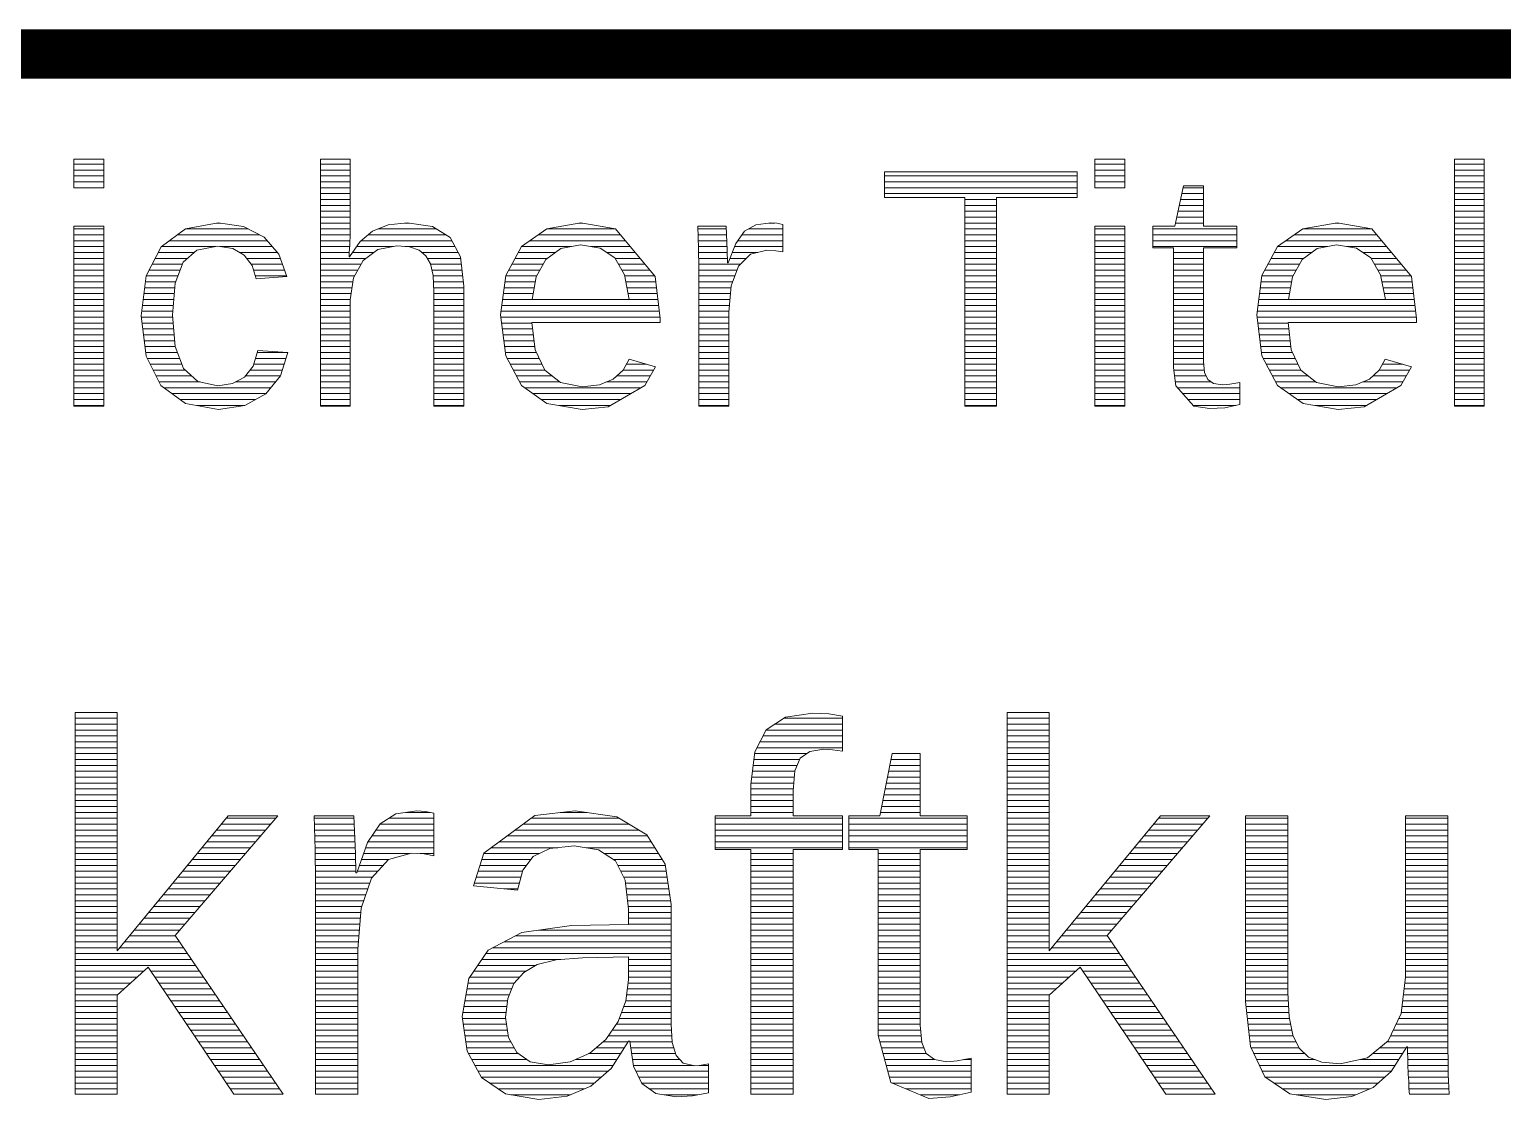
# Model space of a CAD drawing. Header units: millimetres. Extents: x 20 to 410, y 10 to 287.
# Drawn here: x 319.5 to 334.53, y 17.3 to 28.21 of the extents above; entities that cross this region are included whole.
import ezdxf

# ---------------------------------------------------------------- set-up
doc = ezdxf.new("R2010")
doc.units = ezdxf.units.MM
doc.layers.add('KANTEN', color=7, linetype='Continuous', lineweight=50)
doc.layers.add('TEXT', color=7, linetype='Continuous', lineweight=13)

msp = doc.modelspace()

# ---------------------------------------------------------------- linework, layer by layer
at = {"layer": 'KANTEN', "lineweight": 50, "const_width": 0.5}
msp.add_lwpolyline([(299, 27.96), (410, 27.96)], dxfattribs=at)
at = {"layer": 'TEXT', "lineweight": 13}
for p, q in [((319.953, 26.836), (320.258, 26.836)), ((319.953, 26.776), (320.258, 26.776)), ((322.469, 26.836), (322.774, 26.836)), ((322.469, 26.776), (322.774, 26.776)), ((330.372, 26.836), (330.678, 26.836)), ((330.372, 26.776), (330.678, 26.776)), ((334.041, 26.836), (334.346, 26.836)), ((334.041, 26.776), (334.346, 26.776)), ((319.953, 26.716), (320.258, 26.716)), ((319.953, 26.656), (320.258, 26.656)), ((322.469, 26.716), (322.774, 26.716)), ((322.469, 26.656), (322.774, 26.656)), ((328.226, 26.716), (330.19, 26.716)), ((328.226, 26.656), (330.19, 26.656)), ((330.372, 26.716), (330.678, 26.716)), ((330.372, 26.656), (330.678, 26.656)), ((334.041, 26.716), (334.346, 26.716)), ((334.041, 26.656), (334.346, 26.656)), ((319.953, 26.596), (320.258, 26.596)), ((322.469, 26.596), (322.774, 26.596)), ((322.469, 26.536), (322.774, 26.536)), ((322.469, 26.476), (322.774, 26.476)), ((328.226, 26.596), (330.19, 26.596)), ((328.226, 26.536), (330.19, 26.536)), ((329.046, 26.476), (329.369, 26.476)), ((330.372, 26.596), (330.678, 26.596)), ((331.247, 26.476), (331.481, 26.476)), ((331.26, 26.536), (331.481, 26.536)), ((331.274, 26.596), (331.481, 26.596)), ((334.041, 26.596), (334.346, 26.596)), ((334.041, 26.536), (334.346, 26.536)), ((334.041, 26.476), (334.346, 26.476)), ((322.469, 26.416), (322.774, 26.416)), ((322.469, 26.356), (322.774, 26.356)), ((329.046, 26.416), (329.369, 26.416)), ((329.046, 26.356), (329.369, 26.356)), ((331.221, 26.356), (331.481, 26.356)), ((331.234, 26.416), (331.481, 26.416)), ((334.041, 26.416), (334.346, 26.416)), ((334.041, 26.356), (334.346, 26.356)), ((319.953, 26.176), (320.258, 26.176)), ((321.088, 26.176), (321.735, 26.176)), ((321.411, 26.236), (321.446, 26.236)), ((322.469, 26.296), (322.774, 26.296)), ((322.469, 26.236), (322.774, 26.236)), ((322.469, 26.176), (322.773, 26.176)), ((323.055, 26.176), (323.653, 26.176)), ((323.326, 26.236), (323.372, 26.236)), ((324.775, 26.176), (325.483, 26.176)), ((325.111, 26.236), (325.144, 26.236)), ((326.322, 26.176), (326.61, 26.176)), ((326.839, 26.176), (327.189, 26.176)), ((327.045, 26.236), (327.106, 26.236)), ((329.046, 26.296), (329.369, 26.296)), ((329.046, 26.236), (329.369, 26.236)), ((329.046, 26.176), (329.369, 26.176)), ((330.372, 26.176), (330.678, 26.176)), ((330.964, 26.176), (331.82, 26.176)), ((331.195, 26.236), (331.481, 26.236)), ((331.208, 26.296), (331.481, 26.296)), ((332.492, 26.176), (333.2, 26.176)), ((332.828, 26.236), (332.861, 26.236)), ((334.041, 26.296), (334.346, 26.296)), ((334.041, 26.236), (334.346, 26.236)), ((334.041, 26.176), (334.346, 26.176)), ((319.953, 26.116), (320.258, 26.116)), ((319.953, 26.056), (320.258, 26.056)), ((320.926, 26.056), (321.926, 26.056)), ((321.007, 26.116), (321.849, 26.116)), ((322.469, 26.116), (322.772, 26.116)), ((322.469, 26.056), (322.77, 26.056)), ((322.885, 26.056), (323.811, 26.056)), ((322.956, 26.116), (323.751, 26.116)), ((324.604, 26.056), (325.582, 26.056)), ((324.689, 26.116), (325.532, 26.116)), ((326.324, 26.116), (326.612, 26.116)), ((326.326, 26.056), (326.615, 26.056)), ((326.728, 26.056), (327.189, 26.056)), ((326.771, 26.116), (327.189, 26.116)), ((329.046, 26.116), (329.369, 26.116)), ((329.046, 26.056), (329.369, 26.056)), ((330.372, 26.116), (330.678, 26.116)), ((330.372, 26.056), (330.678, 26.056)), ((330.964, 26.116), (331.82, 26.116)), ((330.964, 26.056), (331.82, 26.056)), ((332.321, 26.056), (333.299, 26.056)), ((332.406, 26.116), (333.249, 26.116)), ((334.041, 26.116), (334.346, 26.116)), ((334.041, 26.056), (334.346, 26.056)), ((319.953, 25.996), (320.258, 25.996)), ((319.953, 25.936), (320.258, 25.936)), ((319.953, 25.876), (320.258, 25.876)), ((320.782, 25.876), (321.111, 25.876)), ((320.813, 25.936), (321.181, 25.936)), ((320.844, 25.996), (321.399, 25.996)), ((321.443, 25.996), (321.978, 25.996)), ((321.646, 25.936), (322.03, 25.936)), ((321.717, 25.876), (322.06, 25.876)), ((322.469, 25.996), (322.767, 25.996)), ((322.469, 25.936), (322.764, 25.936)), ((322.469, 25.876), (322.934, 25.876)), ((322.797, 25.936), (323.015, 25.936)), ((322.839, 25.996), (323.213, 25.996)), ((323.329, 25.996), (323.843, 25.996)), ((323.503, 25.936), (323.875, 25.936)), ((323.559, 25.876), (323.901, 25.876)), ((324.455, 25.876), (324.786, 25.876)), ((324.487, 25.936), (324.869, 25.936)), ((324.519, 25.996), (325.031, 25.996)), ((325.227, 25.996), (325.632, 25.996)), ((325.39, 25.936), (325.682, 25.936)), ((325.476, 25.876), (325.732, 25.876)), ((326.328, 25.996), (326.617, 25.996)), ((326.329, 25.936), (326.619, 25.936)), ((326.33, 25.876), (326.621, 25.876)), ((326.647, 25.876), (326.817, 25.876)), ((326.671, 25.936), (326.932, 25.936)), ((326.695, 25.996), (327.189, 25.996)), ((329.046, 25.996), (329.369, 25.996)), ((329.046, 25.936), (329.369, 25.936)), ((329.046, 25.876), (329.369, 25.876)), ((330.372, 25.996), (330.678, 25.996)), ((330.372, 25.936), (330.678, 25.936)), ((330.372, 25.876), (330.678, 25.876)), ((330.964, 25.996), (331.82, 25.996)), ((331.176, 25.936), (331.481, 25.936)), ((331.176, 25.876), (331.481, 25.876)), ((332.172, 25.876), (332.503, 25.876)), ((332.204, 25.936), (332.586, 25.936)), ((332.236, 25.996), (332.748, 25.996)), ((332.944, 25.996), (333.349, 25.996)), ((333.107, 25.936), (333.399, 25.936)), ((333.193, 25.876), (333.449, 25.876)), ((334.041, 25.996), (334.346, 25.996)), ((334.041, 25.936), (334.346, 25.936)), ((334.041, 25.876), (334.346, 25.876)), ((319.953, 25.816), (320.258, 25.816)), ((319.953, 25.756), (320.258, 25.756)), ((320.721, 25.756), (321.036, 25.756)), ((320.752, 25.816), (321.058, 25.816)), ((321.762, 25.816), (322.082, 25.816)), ((321.786, 25.756), (322.103, 25.756)), ((322.469, 25.816), (322.883, 25.816)), ((322.469, 25.756), (322.85, 25.756)), ((323.592, 25.816), (323.908, 25.816)), ((323.606, 25.756), (323.915, 25.756)), ((324.39, 25.756), (324.709, 25.756)), ((324.422, 25.816), (324.743, 25.816)), ((325.51, 25.816), (325.781, 25.816)), ((325.544, 25.756), (325.831, 25.756)), ((326.331, 25.816), (326.757, 25.816)), ((326.331, 25.756), (326.721, 25.756)), ((329.046, 25.816), (329.369, 25.816)), ((329.046, 25.756), (329.369, 25.756)), ((330.372, 25.816), (330.678, 25.816)), ((330.372, 25.756), (330.678, 25.756)), ((331.176, 25.816), (331.481, 25.816)), ((331.176, 25.756), (331.481, 25.756)), ((332.107, 25.756), (332.426, 25.756)), ((332.139, 25.816), (332.46, 25.816)), ((333.227, 25.816), (333.498, 25.816)), ((333.261, 25.756), (333.548, 25.756)), ((334.041, 25.816), (334.346, 25.816)), ((334.041, 25.756), (334.346, 25.756)), ((319.953, 25.696), (320.258, 25.696)), ((319.953, 25.636), (320.258, 25.636)), ((319.953, 25.576), (320.258, 25.576)), ((320.676, 25.576), (320.982, 25.576)), ((320.683, 25.636), (320.991, 25.636)), ((320.691, 25.696), (321.013, 25.696)), ((321.804, 25.696), (322.125, 25.696)), ((322.469, 25.696), (322.816, 25.696)), ((322.469, 25.636), (322.8, 25.636)), ((322.469, 25.576), (322.792, 25.576)), ((323.618, 25.696), (323.922, 25.696)), ((323.622, 25.636), (323.929, 25.636)), ((323.625, 25.576), (323.934, 25.576)), ((324.343, 25.576), (324.651, 25.576)), ((324.351, 25.636), (324.662, 25.636)), ((324.359, 25.696), (324.675, 25.696)), ((325.574, 25.696), (325.881, 25.696)), ((325.585, 25.636), (325.892, 25.636)), ((325.597, 25.576), (325.899, 25.576)), ((326.331, 25.696), (326.698, 25.696)), ((326.331, 25.636), (326.676, 25.636)), ((326.331, 25.576), (326.659, 25.576)), ((329.046, 25.696), (329.369, 25.696)), ((329.046, 25.636), (329.369, 25.636)), ((329.046, 25.576), (329.369, 25.576)), ((330.372, 25.696), (330.678, 25.696)), ((330.372, 25.636), (330.678, 25.636)), ((330.372, 25.576), (330.678, 25.576)), ((331.176, 25.696), (331.481, 25.696)), ((331.176, 25.636), (331.481, 25.636)), ((331.176, 25.576), (331.481, 25.576)), ((332.06, 25.576), (332.368, 25.576)), ((332.068, 25.636), (332.379, 25.636)), ((332.076, 25.696), (332.392, 25.696)), ((333.291, 25.696), (333.598, 25.696)), ((333.302, 25.636), (333.609, 25.636)), ((333.314, 25.576), (333.616, 25.576)), ((334.041, 25.696), (334.346, 25.696)), ((334.041, 25.636), (334.346, 25.636)), ((334.041, 25.576), (334.346, 25.576)), ((319.953, 25.516), (320.258, 25.516)), ((319.953, 25.456), (320.258, 25.456)), ((320.661, 25.456), (320.972, 25.456)), ((320.668, 25.516), (320.977, 25.516)), ((322.469, 25.516), (322.783, 25.516)), ((322.469, 25.456), (322.775, 25.456)), ((323.627, 25.516), (323.934, 25.516)), ((323.627, 25.456), (323.934, 25.456)), ((324.328, 25.456), (325.913, 25.456)), ((324.335, 25.516), (324.641, 25.516)), ((325.609, 25.516), (325.906, 25.516)), ((326.331, 25.516), (326.653, 25.516)), ((326.331, 25.456), (326.648, 25.456)), ((329.046, 25.516), (329.369, 25.516)), ((329.046, 25.456), (329.369, 25.456)), ((330.372, 25.516), (330.678, 25.516)), ((330.372, 25.456), (330.678, 25.456)), ((331.176, 25.516), (331.481, 25.516)), ((331.176, 25.456), (331.481, 25.456)), ((332.045, 25.456), (333.63, 25.456)), ((332.053, 25.516), (332.358, 25.516)), ((333.326, 25.516), (333.623, 25.516)), ((334.041, 25.516), (334.346, 25.516)), ((334.041, 25.456), (334.346, 25.456)), ((319.953, 25.396), (320.258, 25.396)), ((319.953, 25.336), (320.258, 25.336)), ((319.953, 25.276), (320.258, 25.276)), ((320.641, 25.276), (320.96, 25.276)), ((320.646, 25.336), (320.962, 25.336)), ((320.653, 25.396), (320.967, 25.396)), ((322.469, 25.396), (322.774, 25.396)), ((322.469, 25.336), (322.774, 25.336)), ((322.469, 25.276), (322.774, 25.276)), ((323.627, 25.396), (323.934, 25.396)), ((323.627, 25.336), (323.934, 25.336)), ((323.627, 25.276), (323.934, 25.276)), ((324.31, 25.276), (325.935, 25.276)), ((324.312, 25.336), (325.928, 25.336)), ((324.32, 25.396), (325.92, 25.396)), ((326.331, 25.396), (326.642, 25.396)), ((326.331, 25.336), (326.637, 25.336)), ((326.331, 25.276), (326.636, 25.276)), ((329.046, 25.396), (329.369, 25.396)), ((329.046, 25.336), (329.369, 25.336)), ((329.046, 25.276), (329.369, 25.276)), ((330.372, 25.396), (330.678, 25.396)), ((330.372, 25.336), (330.678, 25.336)), ((330.372, 25.276), (330.678, 25.276)), ((331.176, 25.396), (331.481, 25.396)), ((331.176, 25.336), (331.481, 25.336)), ((331.176, 25.276), (331.481, 25.276)), ((332.027, 25.276), (333.652, 25.276)), ((332.029, 25.336), (333.645, 25.336)), ((332.037, 25.396), (333.637, 25.396)), ((334.041, 25.396), (334.346, 25.396)), ((334.041, 25.336), (334.346, 25.336)), ((334.041, 25.276), (334.346, 25.276)), ((319.953, 25.216), (320.258, 25.216)), ((319.953, 25.156), (320.258, 25.156)), ((320.649, 25.216), (320.966, 25.216)), ((320.656, 25.156), (320.971, 25.156)), ((322.469, 25.216), (322.774, 25.216)), ((322.469, 25.156), (322.774, 25.156)), ((323.627, 25.216), (323.934, 25.216)), ((323.627, 25.156), (323.934, 25.156)), ((324.317, 25.216), (324.628, 25.216)), ((324.325, 25.156), (324.635, 25.156)), ((326.331, 25.216), (326.636, 25.216)), ((326.331, 25.156), (326.636, 25.156)), ((329.046, 25.216), (329.369, 25.216)), ((329.046, 25.156), (329.369, 25.156)), ((330.372, 25.216), (330.678, 25.216)), ((330.372, 25.156), (330.678, 25.156)), ((331.176, 25.216), (331.481, 25.216)), ((331.176, 25.156), (331.481, 25.156)), ((332.034, 25.216), (332.345, 25.216)), ((332.042, 25.156), (332.352, 25.156)), ((334.041, 25.216), (334.346, 25.216)), ((334.041, 25.156), (334.346, 25.156)), ((319.953, 25.096), (320.258, 25.096)), ((319.953, 25.036), (320.258, 25.036)), ((319.953, 24.976), (320.258, 24.976)), ((320.664, 25.096), (320.976, 25.096)), ((320.671, 25.036), (320.982, 25.036)), ((320.678, 24.976), (320.988, 24.976)), ((322.469, 25.096), (322.774, 25.096)), ((322.469, 25.036), (322.774, 25.036)), ((322.469, 24.976), (322.774, 24.976)), ((323.627, 25.096), (323.934, 25.096)), ((323.627, 25.036), (323.934, 25.036)), ((323.627, 24.976), (323.934, 24.976)), ((324.333, 25.096), (324.642, 25.096)), ((324.34, 25.036), (324.649, 25.036)), ((324.348, 24.976), (324.656, 24.976)), ((326.331, 25.096), (326.636, 25.096)), ((326.331, 25.036), (326.636, 25.036)), ((326.331, 24.976), (326.636, 24.976)), ((329.046, 25.096), (329.369, 25.096)), ((329.046, 25.036), (329.369, 25.036)), ((329.046, 24.976), (329.369, 24.976)), ((330.372, 25.096), (330.678, 25.096)), ((330.372, 25.036), (330.678, 25.036)), ((330.372, 24.976), (330.678, 24.976)), ((331.176, 25.096), (331.481, 25.096)), ((331.176, 25.036), (331.481, 25.036)), ((331.176, 24.976), (331.481, 24.976)), ((332.05, 25.096), (332.359, 25.096)), ((332.057, 25.036), (332.366, 25.036)), ((332.065, 24.976), (332.373, 24.976)), ((334.041, 25.096), (334.346, 25.096)), ((334.041, 25.036), (334.346, 25.036)), ((334.041, 24.976), (334.346, 24.976)), ((319.953, 24.916), (320.258, 24.916)), ((319.953, 24.856), (320.258, 24.856)), ((320.686, 24.916), (321.011, 24.916)), ((320.702, 24.856), (321.034, 24.856)), ((321.805, 24.856), (322.118, 24.856)), ((321.822, 24.916), (322.137, 24.916)), ((322.469, 24.916), (322.774, 24.916)), ((322.469, 24.856), (322.774, 24.856)), ((323.627, 24.916), (323.934, 24.916)), ((323.627, 24.856), (323.934, 24.856)), ((324.355, 24.916), (324.673, 24.916)), ((324.373, 24.856), (324.701, 24.856)), ((326.331, 24.916), (326.636, 24.916)), ((326.331, 24.856), (326.636, 24.856)), ((329.046, 24.916), (329.369, 24.916)), ((329.046, 24.856), (329.369, 24.856)), ((330.372, 24.916), (330.678, 24.916)), ((330.372, 24.856), (330.678, 24.856)), ((331.176, 24.916), (331.481, 24.916)), ((331.176, 24.856), (331.481, 24.856)), ((332.072, 24.916), (332.39, 24.916)), ((332.09, 24.856), (332.418, 24.856)), ((334.041, 24.916), (334.346, 24.916)), ((334.041, 24.856), (334.346, 24.856)), ((319.953, 24.796), (320.258, 24.796)), ((319.953, 24.736), (320.258, 24.736)), ((319.953, 24.676), (320.258, 24.676)), ((320.732, 24.796), (321.057, 24.796)), ((320.763, 24.736), (321.092, 24.736)), ((320.793, 24.676), (321.158, 24.676)), ((321.702, 24.676), (322.061, 24.676)), ((321.75, 24.736), (322.081, 24.736)), ((321.788, 24.796), (322.099, 24.796)), ((322.469, 24.796), (322.774, 24.796)), ((322.469, 24.736), (322.774, 24.736)), ((322.469, 24.676), (322.774, 24.676)), ((323.627, 24.796), (323.934, 24.796)), ((323.627, 24.736), (323.934, 24.736)), ((323.627, 24.676), (323.934, 24.676)), ((324.405, 24.796), (324.73, 24.796)), ((324.436, 24.736), (324.758, 24.736)), ((324.468, 24.676), (324.833, 24.676)), ((325.492, 24.676), (325.833, 24.676)), ((325.558, 24.736), (325.867, 24.736)), ((325.591, 24.796), (325.798, 24.796)), ((326.331, 24.796), (326.636, 24.796)), ((326.331, 24.736), (326.636, 24.736)), ((326.331, 24.676), (326.636, 24.676)), ((329.046, 24.796), (329.369, 24.796)), ((329.046, 24.736), (329.369, 24.736)), ((329.046, 24.676), (329.369, 24.676)), ((330.372, 24.796), (330.678, 24.796)), ((330.372, 24.736), (330.678, 24.736)), ((330.372, 24.676), (330.678, 24.676)), ((331.176, 24.796), (331.484, 24.796)), ((331.179, 24.736), (331.49, 24.736)), ((331.187, 24.676), (331.508, 24.676)), ((332.122, 24.796), (332.447, 24.796)), ((332.153, 24.736), (332.475, 24.736)), ((332.185, 24.676), (332.55, 24.676)), ((333.209, 24.676), (333.55, 24.676)), ((333.275, 24.736), (333.584, 24.736)), ((333.308, 24.796), (333.515, 24.796)), ((334.041, 24.796), (334.346, 24.796)), ((334.041, 24.736), (334.346, 24.736)), ((334.041, 24.676), (334.346, 24.676)), ((319.953, 24.616), (320.258, 24.616)), ((319.953, 24.556), (320.258, 24.556)), ((320.824, 24.616), (321.242, 24.616)), ((320.874, 24.556), (321.962, 24.556)), ((321.603, 24.616), (322.012, 24.616)), ((322.469, 24.616), (322.774, 24.616)), ((322.469, 24.556), (322.774, 24.556)), ((323.627, 24.616), (323.934, 24.616)), ((323.627, 24.556), (323.934, 24.556)), ((324.5, 24.616), (324.908, 24.616)), ((324.552, 24.556), (325.736, 24.556)), ((325.39, 24.616), (325.798, 24.616)), ((326.331, 24.616), (326.636, 24.616)), ((326.331, 24.556), (326.636, 24.556)), ((329.046, 24.616), (329.369, 24.616)), ((329.046, 24.556), (329.369, 24.556)), ((330.372, 24.616), (330.678, 24.616)), ((330.372, 24.556), (330.678, 24.556)), ((331.194, 24.616), (331.558, 24.616)), ((331.218, 24.556), (331.851, 24.556)), ((332.217, 24.616), (332.625, 24.616)), ((332.269, 24.556), (333.453, 24.556)), ((333.107, 24.616), (333.516, 24.616)), ((334.041, 24.616), (334.346, 24.616)), ((334.041, 24.556), (334.346, 24.556)), ((319.953, 24.496), (320.258, 24.496)), ((319.953, 24.436), (320.258, 24.436)), ((319.953, 24.376), (320.258, 24.376)), ((320.956, 24.496), (321.913, 24.496)), ((321.037, 24.436), (321.806, 24.436)), ((321.207, 24.376), (321.697, 24.376)), ((322.469, 24.496), (322.774, 24.496)), ((322.469, 24.436), (322.774, 24.436)), ((322.469, 24.376), (322.774, 24.376)), ((323.627, 24.496), (323.934, 24.496)), ((323.627, 24.436), (323.934, 24.436)), ((323.627, 24.376), (323.934, 24.376)), ((324.638, 24.496), (325.633, 24.496)), ((324.724, 24.436), (325.53, 24.436)), ((324.904, 24.376), (325.426, 24.376)), ((326.331, 24.496), (326.636, 24.496)), ((326.331, 24.436), (326.636, 24.436)), ((326.331, 24.376), (326.636, 24.376)), ((329.046, 24.496), (329.369, 24.496)), ((329.046, 24.436), (329.369, 24.436)), ((329.046, 24.376), (329.369, 24.376)), ((330.372, 24.496), (330.678, 24.496)), ((330.372, 24.436), (330.678, 24.436)), ((330.372, 24.376), (330.678, 24.376)), ((331.271, 24.496), (331.851, 24.496)), ((331.324, 24.436), (331.851, 24.436)), ((331.376, 24.376), (331.811, 24.376)), ((332.355, 24.496), (333.35, 24.496)), ((332.441, 24.436), (333.247, 24.436)), ((332.621, 24.376), (333.143, 24.376)), ((334.041, 24.496), (334.346, 24.496)), ((334.041, 24.436), (334.346, 24.436)), ((334.041, 24.376), (334.346, 24.376)), ((319.965, 21.245), (320.395, 21.245)), ((329.477, 21.245), (329.907, 21.245)), ((319.965, 21.185), (320.395, 21.185)), ((319.965, 21.125), (320.395, 21.125)), ((319.965, 21.065), (320.395, 21.065)), ((327.015, 21.065), (327.796, 21.065)), ((327.103, 21.125), (327.796, 21.125)), ((327.195, 21.185), (327.796, 21.185)), ((329.477, 21.185), (329.907, 21.185)), ((329.477, 21.125), (329.907, 21.125)), ((329.477, 21.065), (329.907, 21.065)), ((319.965, 21.005), (320.395, 21.005)), ((319.965, 20.945), (320.395, 20.945)), ((326.953, 20.945), (327.796, 20.945)), ((326.984, 21.005), (327.796, 21.005)), ((329.477, 21.005), (329.907, 21.005)), ((329.477, 20.945), (329.907, 20.945)), ((319.965, 20.885), (320.395, 20.885)), ((319.965, 20.825), (320.395, 20.825)), ((319.965, 20.765), (320.395, 20.765)), ((326.892, 20.765), (327.36, 20.765)), ((326.899, 20.825), (327.432, 20.825)), ((326.922, 20.885), (327.796, 20.885)), ((328.292, 20.765), (328.591, 20.765)), ((328.304, 20.825), (328.591, 20.825)), ((329.477, 20.885), (329.907, 20.885)), ((329.477, 20.825), (329.907, 20.825)), ((329.477, 20.765), (329.907, 20.765)), ((319.965, 20.705), (320.395, 20.705)), ((319.965, 20.645), (320.395, 20.645)), ((326.878, 20.645), (327.31, 20.645)), ((326.885, 20.705), (327.334, 20.705)), ((328.268, 20.645), (328.591, 20.645)), ((328.28, 20.705), (328.591, 20.705)), ((329.477, 20.705), (329.907, 20.705)), ((329.477, 20.645), (329.907, 20.645)), ((319.965, 20.585), (320.395, 20.585)), ((319.965, 20.525), (320.395, 20.525)), ((319.965, 20.465), (320.395, 20.465)), ((326.862, 20.465), (327.293, 20.465)), ((326.864, 20.525), (327.299, 20.525)), ((326.871, 20.585), (327.304, 20.585)), ((328.232, 20.465), (328.591, 20.465)), ((328.244, 20.525), (328.591, 20.525)), ((328.256, 20.585), (328.591, 20.585)), ((329.477, 20.585), (329.907, 20.585)), ((329.477, 20.525), (329.907, 20.525)), ((329.477, 20.465), (329.907, 20.465)), ((319.965, 20.405), (320.395, 20.405)), ((319.965, 20.345), (320.395, 20.345)), ((326.862, 20.405), (327.292, 20.405)), ((326.862, 20.345), (327.292, 20.345)), ((328.208, 20.345), (328.591, 20.345)), ((328.22, 20.405), (328.591, 20.405)), ((329.477, 20.405), (329.907, 20.405)), ((329.477, 20.345), (329.907, 20.345)), ((319.965, 20.285), (320.395, 20.285)), ((319.965, 20.225), (320.395, 20.225)), ((319.965, 20.165), (320.395, 20.165)), ((321.509, 20.165), (322.012, 20.165)), ((322.406, 20.165), (322.812, 20.165)), ((323.167, 20.165), (323.628, 20.165)), ((323.34, 20.225), (323.591, 20.225)), ((324.616, 20.165), (325.522, 20.165)), ((324.916, 20.225), (325.191, 20.225)), ((326.499, 20.165), (327.796, 20.165)), ((326.862, 20.285), (327.292, 20.285)), ((326.862, 20.225), (327.292, 20.225)), ((327.862, 20.165), (329.068, 20.165)), ((328.184, 20.225), (328.591, 20.225)), ((328.196, 20.285), (328.591, 20.285)), ((329.477, 20.285), (329.907, 20.285)), ((329.477, 20.225), (329.907, 20.225)), ((329.477, 20.165), (329.907, 20.165)), ((331.021, 20.165), (331.524, 20.165)), ((331.911, 20.165), (332.342, 20.165)), ((333.544, 20.165), (333.974, 20.165)), ((319.965, 20.105), (320.395, 20.105)), ((319.965, 20.045), (320.395, 20.045)), ((321.41, 20.045), (321.909, 20.045)), ((321.459, 20.105), (321.961, 20.105)), ((322.408, 20.105), (322.815, 20.105)), ((322.41, 20.045), (322.817, 20.045)), ((323.035, 20.045), (323.628, 20.045)), ((323.074, 20.105), (323.628, 20.105)), ((324.454, 20.045), (325.721, 20.045)), ((324.535, 20.105), (325.622, 20.105)), ((326.499, 20.105), (327.796, 20.105)), ((326.499, 20.045), (327.796, 20.045)), ((327.862, 20.105), (329.068, 20.105)), ((327.862, 20.045), (329.068, 20.045)), ((329.477, 20.105), (329.907, 20.105)), ((329.477, 20.045), (329.907, 20.045)), ((330.922, 20.045), (331.421, 20.045)), ((330.971, 20.105), (331.472, 20.105)), ((331.911, 20.105), (332.342, 20.105)), ((331.911, 20.045), (332.342, 20.045)), ((333.544, 20.105), (333.974, 20.105)), ((333.544, 20.045), (333.974, 20.045)), ((319.965, 19.985), (320.395, 19.985)), ((319.965, 19.925), (320.395, 19.925)), ((319.965, 19.865), (320.395, 19.865)), ((321.262, 19.865), (321.754, 19.865)), ((321.311, 19.925), (321.806, 19.925)), ((321.36, 19.985), (321.857, 19.985)), ((322.412, 19.985), (322.819, 19.985)), ((322.414, 19.925), (322.821, 19.925)), ((322.416, 19.865), (322.823, 19.865)), ((322.932, 19.865), (323.628, 19.865)), ((322.956, 19.925), (323.628, 19.925)), ((322.995, 19.985), (323.628, 19.985)), ((324.21, 19.865), (324.891, 19.865)), ((324.291, 19.925), (325.845, 19.925)), ((324.373, 19.985), (325.808, 19.985)), ((325.18, 19.865), (325.882, 19.865)), ((326.499, 19.985), (327.796, 19.985)), ((326.499, 19.925), (327.796, 19.925)), ((326.499, 19.865), (327.796, 19.865)), ((327.862, 19.985), (329.068, 19.985)), ((327.862, 19.925), (329.068, 19.925)), ((327.862, 19.865), (329.068, 19.865)), ((329.477, 19.985), (329.907, 19.985)), ((329.477, 19.925), (329.907, 19.925)), ((329.477, 19.865), (329.907, 19.865)), ((330.773, 19.865), (331.266, 19.865)), ((330.823, 19.925), (331.318, 19.925)), ((330.872, 19.985), (331.369, 19.985)), ((331.911, 19.985), (332.342, 19.985)), ((331.911, 19.925), (332.342, 19.925)), ((331.911, 19.865), (332.342, 19.865)), ((333.544, 19.985), (333.974, 19.985)), ((333.544, 19.925), (333.974, 19.925)), ((333.544, 19.865), (333.974, 19.865)), ((319.965, 19.805), (320.395, 19.805)), ((319.965, 19.745), (320.395, 19.745)), ((321.163, 19.745), (321.651, 19.745)), ((321.212, 19.805), (321.703, 19.805)), ((322.417, 19.805), (322.826, 19.805)), ((322.418, 19.745), (322.827, 19.745)), ((322.889, 19.745), (323.162, 19.745)), ((322.91, 19.805), (323.383, 19.805)), ((323.486, 19.805), (323.628, 19.805)), ((324.117, 19.745), (324.616, 19.745)), ((324.136, 19.805), (324.702, 19.805)), ((325.37, 19.805), (325.919, 19.805)), ((325.461, 19.745), (325.956, 19.745)), ((326.862, 19.805), (327.292, 19.805)), ((326.862, 19.745), (327.292, 19.745)), ((328.161, 19.805), (328.591, 19.805)), ((328.161, 19.745), (328.591, 19.745)), ((329.477, 19.805), (329.907, 19.805)), ((329.477, 19.745), (329.907, 19.745)), ((330.675, 19.745), (331.163, 19.745)), ((330.724, 19.805), (331.215, 19.805)), ((331.911, 19.805), (332.342, 19.805)), ((331.911, 19.745), (332.342, 19.745)), ((333.544, 19.805), (333.974, 19.805)), ((333.544, 19.745), (333.974, 19.745)), ((319.965, 19.685), (320.395, 19.685)), ((319.965, 19.625), (320.395, 19.625)), ((319.965, 19.565), (320.395, 19.565)), ((321.014, 19.565), (321.497, 19.565)), ((321.064, 19.625), (321.548, 19.625)), ((321.113, 19.685), (321.6, 19.685)), ((322.418, 19.685), (322.829, 19.685)), ((322.419, 19.625), (322.83, 19.625)), ((322.42, 19.565), (322.999, 19.565)), ((322.846, 19.625), (323.053, 19.625)), ((322.867, 19.685), (323.108, 19.685)), ((324.06, 19.565), (324.515, 19.565)), ((324.079, 19.625), (324.531, 19.625)), ((324.098, 19.685), (324.571, 19.685)), ((325.504, 19.685), (325.988, 19.685)), ((325.534, 19.625), (325.997, 19.625)), ((325.564, 19.565), (326.006, 19.565)), ((326.862, 19.685), (327.292, 19.685)), ((326.862, 19.625), (327.292, 19.625)), ((326.862, 19.565), (327.292, 19.565)), ((328.161, 19.685), (328.591, 19.685)), ((328.161, 19.625), (328.591, 19.625)), ((328.161, 19.565), (328.591, 19.565)), ((329.477, 19.685), (329.907, 19.685)), ((329.477, 19.625), (329.907, 19.625)), ((329.477, 19.565), (329.907, 19.565)), ((330.526, 19.565), (331.008, 19.565)), ((330.576, 19.625), (331.06, 19.625)), ((330.625, 19.685), (331.112, 19.685)), ((331.911, 19.685), (332.342, 19.685)), ((331.911, 19.625), (332.342, 19.625)), ((331.911, 19.565), (332.342, 19.565)), ((333.544, 19.685), (333.974, 19.685)), ((333.544, 19.625), (333.974, 19.625)), ((333.544, 19.565), (333.974, 19.565)), ((319.965, 19.505), (320.395, 19.505)), ((319.965, 19.445), (320.395, 19.445)), ((320.916, 19.445), (321.393, 19.445)), ((320.965, 19.505), (321.445, 19.505)), ((322.42, 19.505), (322.973, 19.505)), ((322.42, 19.445), (322.952, 19.445)), ((324.041, 19.505), (324.5, 19.505)), ((324.344, 19.445), (324.484, 19.445)), ((325.583, 19.505), (326.015, 19.505)), ((325.59, 19.445), (326.024, 19.445)), ((326.862, 19.505), (327.292, 19.505)), ((326.862, 19.445), (327.292, 19.445)), ((328.161, 19.505), (328.591, 19.505)), ((328.161, 19.445), (328.591, 19.445)), ((329.477, 19.505), (329.907, 19.505)), ((329.477, 19.445), (329.907, 19.445)), ((330.428, 19.445), (330.905, 19.445)), ((330.477, 19.505), (330.957, 19.505)), ((331.911, 19.505), (332.342, 19.505)), ((331.911, 19.445), (332.342, 19.445)), ((333.544, 19.505), (333.974, 19.505)), ((333.544, 19.445), (333.974, 19.445)), ((319.965, 19.385), (320.395, 19.385)), ((319.965, 19.325), (320.395, 19.325)), ((319.965, 19.265), (320.395, 19.265)), ((320.767, 19.265), (321.239, 19.265)), ((320.817, 19.325), (321.29, 19.325)), ((320.866, 19.385), (321.342, 19.385)), ((322.42, 19.385), (322.932, 19.385)), ((322.42, 19.325), (322.911, 19.325)), ((322.42, 19.265), (322.891, 19.265)), ((325.597, 19.385), (326.033, 19.385)), ((325.603, 19.325), (326.042, 19.325)), ((325.61, 19.265), (326.047, 19.265)), ((326.862, 19.385), (327.292, 19.385)), ((326.862, 19.325), (327.292, 19.325)), ((326.862, 19.265), (327.292, 19.265)), ((328.161, 19.385), (328.591, 19.385)), ((328.161, 19.325), (328.591, 19.325)), ((328.161, 19.265), (328.591, 19.265)), ((329.477, 19.385), (329.907, 19.385)), ((329.477, 19.325), (329.907, 19.325)), ((329.477, 19.265), (329.907, 19.265)), ((330.279, 19.265), (330.751, 19.265)), ((330.329, 19.325), (330.802, 19.325)), ((330.378, 19.385), (330.854, 19.385)), ((331.911, 19.385), (332.342, 19.385)), ((331.911, 19.325), (332.342, 19.325)), ((331.911, 19.265), (332.342, 19.265)), ((333.544, 19.385), (333.974, 19.385)), ((333.544, 19.325), (333.974, 19.325)), ((333.544, 19.265), (333.974, 19.265)), ((319.965, 19.205), (320.395, 19.205)), ((319.965, 19.145), (320.395, 19.145)), ((320.669, 19.145), (321.136, 19.145)), ((320.718, 19.205), (321.187, 19.205)), ((322.42, 19.205), (322.881, 19.205)), ((322.42, 19.145), (322.876, 19.145)), ((325.613, 19.205), (326.047, 19.205)), ((325.613, 19.145), (326.047, 19.145)), ((326.862, 19.205), (327.292, 19.205)), ((326.862, 19.145), (327.292, 19.145)), ((328.161, 19.205), (328.591, 19.205)), ((328.161, 19.145), (328.591, 19.145)), ((329.477, 19.205), (329.907, 19.205)), ((329.477, 19.145), (329.907, 19.145)), ((330.181, 19.145), (330.648, 19.145)), ((330.23, 19.205), (330.699, 19.205)), ((331.911, 19.205), (332.342, 19.205)), ((331.911, 19.145), (332.342, 19.145)), ((333.544, 19.205), (333.974, 19.205)), ((333.544, 19.145), (333.974, 19.145)), ((319.965, 19.085), (320.395, 19.085)), ((319.965, 19.025), (320.395, 19.025)), ((319.965, 18.965), (320.395, 18.965)), ((320.52, 18.965), (320.988, 18.965)), ((320.57, 19.025), (321.033, 19.025)), ((320.619, 19.085), (321.084, 19.085)), ((322.42, 19.085), (322.871, 19.085)), ((322.42, 19.025), (322.866, 19.025)), ((322.42, 18.965), (322.861, 18.965)), ((324.457, 18.965), (326.047, 18.965)), ((324.697, 19.025), (326.047, 19.025)), ((325.613, 19.085), (326.047, 19.085)), ((326.862, 19.085), (327.292, 19.085)), ((326.862, 19.025), (327.292, 19.025)), ((326.862, 18.965), (327.292, 18.965)), ((328.161, 19.085), (328.591, 19.085)), ((328.161, 19.025), (328.591, 19.025)), ((328.161, 18.965), (328.591, 18.965)), ((329.477, 19.085), (329.907, 19.085)), ((329.477, 19.025), (329.907, 19.025)), ((329.477, 18.965), (329.907, 18.965)), ((330.032, 18.965), (330.5, 18.965)), ((330.082, 19.025), (330.544, 19.025)), ((330.131, 19.085), (330.596, 19.085)), ((331.911, 19.085), (332.342, 19.085)), ((331.911, 19.025), (332.342, 19.025)), ((331.911, 18.965), (332.342, 18.965)), ((333.544, 19.085), (333.974, 19.085)), ((333.544, 19.025), (333.974, 19.025)), ((333.544, 18.965), (333.974, 18.965)), ((319.965, 18.905), (320.395, 18.905)), ((319.965, 18.845), (320.395, 18.845)), ((320.422, 18.845), (321.07, 18.845)), ((320.471, 18.905), (321.029, 18.905)), ((322.42, 18.905), (322.856, 18.905)), ((322.42, 18.845), (322.851, 18.845)), ((324.229, 18.845), (326.047, 18.845)), ((324.343, 18.905), (326.047, 18.905)), ((326.862, 18.905), (327.292, 18.905)), ((326.862, 18.845), (327.292, 18.845)), ((328.161, 18.905), (328.591, 18.905)), ((328.161, 18.845), (328.591, 18.845)), ((329.477, 18.905), (329.907, 18.905)), ((329.477, 18.845), (329.907, 18.845)), ((329.934, 18.845), (330.582, 18.845)), ((329.983, 18.905), (330.541, 18.905)), ((331.911, 18.905), (332.342, 18.905)), ((331.911, 18.845), (332.342, 18.845)), ((333.544, 18.905), (333.974, 18.905)), ((333.544, 18.845), (333.974, 18.845)), ((319.965, 18.785), (321.111, 18.785)), ((319.965, 18.725), (321.151, 18.725)), ((319.965, 18.665), (321.192, 18.665)), ((322.42, 18.785), (322.85, 18.785)), ((322.42, 18.725), (322.85, 18.725)), ((322.42, 18.665), (322.85, 18.665)), ((324.074, 18.665), (324.668, 18.665)), ((324.116, 18.725), (324.923, 18.725)), ((324.157, 18.785), (326.047, 18.785)), ((325.613, 18.725), (326.047, 18.725)), ((325.613, 18.665), (326.047, 18.665)), ((326.862, 18.785), (327.292, 18.785)), ((326.862, 18.725), (327.292, 18.725)), ((326.862, 18.665), (327.292, 18.665)), ((328.161, 18.785), (328.591, 18.785)), ((328.161, 18.725), (328.591, 18.725)), ((328.161, 18.665), (328.591, 18.665)), ((329.477, 18.785), (330.622, 18.785)), ((329.477, 18.725), (330.663, 18.725)), ((329.477, 18.665), (330.704, 18.665)), ((331.911, 18.785), (332.342, 18.785)), ((331.911, 18.725), (332.342, 18.725)), ((331.911, 18.665), (332.342, 18.665)), ((333.544, 18.785), (333.974, 18.785)), ((333.544, 18.725), (333.974, 18.725)), ((333.544, 18.665), (333.974, 18.665)), ((319.965, 18.605), (320.664, 18.605)), ((319.965, 18.545), (320.598, 18.545)), ((320.738, 18.605), (321.233, 18.605)), ((320.779, 18.545), (321.274, 18.545)), ((322.42, 18.605), (322.85, 18.605)), ((322.42, 18.545), (322.85, 18.545)), ((323.992, 18.545), (324.501, 18.545)), ((324.033, 18.605), (324.565, 18.605)), ((325.613, 18.605), (326.047, 18.605)), ((325.613, 18.545), (326.047, 18.545)), ((326.862, 18.605), (327.292, 18.605)), ((326.862, 18.545), (327.292, 18.545)), ((328.161, 18.605), (328.591, 18.605)), ((328.161, 18.545), (328.591, 18.545)), ((329.477, 18.605), (330.175, 18.605)), ((329.477, 18.545), (330.109, 18.545)), ((330.25, 18.605), (330.745, 18.605)), ((330.29, 18.545), (330.786, 18.545)), ((331.911, 18.605), (332.342, 18.605)), ((331.911, 18.545), (332.342, 18.545)), ((333.544, 18.605), (333.974, 18.605)), ((333.544, 18.545), (333.974, 18.545)), ((319.965, 18.485), (320.532, 18.485)), ((319.965, 18.425), (320.466, 18.425)), ((319.965, 18.365), (320.4, 18.365)), ((320.819, 18.485), (321.315, 18.485)), ((320.859, 18.425), (321.356, 18.425)), ((320.9, 18.365), (321.397, 18.365)), ((322.42, 18.485), (322.85, 18.485)), ((322.42, 18.425), (322.85, 18.425)), ((322.42, 18.365), (322.85, 18.365)), ((323.955, 18.365), (324.395, 18.365)), ((323.965, 18.425), (324.42, 18.425)), ((323.975, 18.485), (324.448, 18.485)), ((325.594, 18.365), (326.047, 18.365)), ((325.602, 18.425), (326.047, 18.425)), ((325.609, 18.485), (326.047, 18.485)), ((326.862, 18.485), (327.292, 18.485)), ((326.862, 18.425), (327.292, 18.425)), ((326.862, 18.365), (327.292, 18.365)), ((328.161, 18.485), (328.591, 18.485)), ((328.161, 18.425), (328.591, 18.425)), ((328.161, 18.365), (328.591, 18.365)), ((329.477, 18.485), (330.044, 18.485)), ((329.477, 18.425), (329.978, 18.425)), ((329.477, 18.365), (329.912, 18.365)), ((330.331, 18.485), (330.827, 18.485)), ((330.371, 18.425), (330.868, 18.425)), ((330.412, 18.365), (330.909, 18.365)), ((331.911, 18.485), (332.342, 18.485)), ((331.911, 18.425), (332.342, 18.425)), ((331.911, 18.365), (332.344, 18.365)), ((333.522, 18.365), (333.974, 18.365)), ((333.529, 18.425), (333.974, 18.425)), ((333.537, 18.485), (333.974, 18.485)), ((319.965, 18.305), (320.395, 18.305)), ((319.965, 18.245), (320.395, 18.245)), ((320.94, 18.305), (321.437, 18.305)), ((320.981, 18.245), (321.478, 18.245)), ((322.42, 18.305), (322.85, 18.305)), ((322.42, 18.245), (322.85, 18.245)), ((323.935, 18.245), (324.371, 18.245)), ((323.945, 18.305), (324.377, 18.305)), ((325.564, 18.245), (326.047, 18.245)), ((325.587, 18.305), (326.047, 18.305)), ((326.862, 18.305), (327.292, 18.305)), ((326.862, 18.245), (327.292, 18.245)), ((328.161, 18.305), (328.591, 18.305)), ((328.161, 18.245), (328.591, 18.245)), ((329.477, 18.305), (329.907, 18.305)), ((329.477, 18.245), (329.907, 18.245)), ((330.452, 18.305), (330.949, 18.305)), ((330.493, 18.245), (330.99, 18.245)), ((331.911, 18.305), (332.347, 18.305)), ((331.916, 18.245), (332.35, 18.245)), ((333.508, 18.245), (333.974, 18.245)), ((333.515, 18.305), (333.974, 18.305)), ((319.965, 18.185), (320.395, 18.185)), ((319.965, 18.125), (320.395, 18.125)), ((319.965, 18.065), (320.395, 18.065)), ((321.021, 18.185), (321.519, 18.185)), ((321.062, 18.125), (321.56, 18.125)), ((321.102, 18.065), (321.601, 18.065)), ((322.42, 18.185), (322.85, 18.185)), ((322.42, 18.125), (322.85, 18.125)), ((322.42, 18.065), (322.85, 18.065)), ((323.92, 18.125), (324.36, 18.125)), ((323.924, 18.185), (324.364, 18.185)), ((323.928, 18.065), (324.369, 18.065)), ((325.487, 18.065), (326.047, 18.065)), ((325.519, 18.125), (326.047, 18.125)), ((325.542, 18.185), (326.047, 18.185)), ((326.862, 18.185), (327.292, 18.185)), ((326.862, 18.125), (327.292, 18.125)), ((326.862, 18.065), (327.292, 18.065)), ((328.161, 18.185), (328.591, 18.185)), ((328.161, 18.125), (328.591, 18.125)), ((328.161, 18.065), (328.591, 18.065)), ((329.477, 18.185), (329.907, 18.185)), ((329.477, 18.125), (329.907, 18.125)), ((329.477, 18.065), (329.907, 18.065)), ((330.533, 18.185), (331.031, 18.185)), ((330.574, 18.125), (331.072, 18.125)), ((330.614, 18.065), (331.113, 18.065)), ((331.923, 18.185), (332.353, 18.185)), ((331.929, 18.125), (332.358, 18.125)), ((331.936, 18.065), (332.37, 18.065)), ((333.446, 18.065), (333.974, 18.065)), ((333.475, 18.125), (333.974, 18.125)), ((333.5, 18.185), (333.974, 18.185)), ((319.965, 18.005), (320.395, 18.005)), ((319.965, 17.945), (320.395, 17.945)), ((321.143, 18.005), (321.642, 18.005)), ((321.183, 17.945), (321.683, 17.945)), ((322.42, 18.005), (322.85, 18.005)), ((322.42, 17.945), (322.85, 17.945)), ((323.937, 18.005), (324.377, 18.005)), ((323.945, 17.945), (324.385, 17.945)), ((325.405, 17.945), (326.055, 17.945)), ((325.446, 18.005), (326.051, 18.005)), ((326.862, 18.005), (327.292, 18.005)), ((326.862, 17.945), (327.292, 17.945)), ((328.161, 18.005), (328.595, 18.005)), ((328.163, 17.945), (328.6, 17.945)), ((329.477, 18.005), (329.907, 18.005)), ((329.477, 17.945), (329.907, 17.945)), ((330.655, 18.005), (331.154, 18.005)), ((330.695, 17.945), (331.195, 17.945)), ((331.942, 18.005), (332.382, 18.005)), ((331.948, 17.945), (332.397, 17.945)), ((333.388, 17.945), (333.974, 17.945)), ((333.417, 18.005), (333.974, 18.005)), ((319.965, 17.885), (320.395, 17.885)), ((319.965, 17.825), (320.395, 17.825)), ((319.965, 17.765), (320.395, 17.765)), ((321.224, 17.885), (321.724, 17.885)), ((321.264, 17.825), (321.764, 17.825)), ((321.304, 17.765), (321.805, 17.765)), ((322.42, 17.885), (322.85, 17.885)), ((322.42, 17.825), (322.85, 17.825)), ((322.42, 17.765), (322.85, 17.765)), ((323.953, 17.885), (324.412, 17.885)), ((323.962, 17.825), (324.446, 17.825)), ((323.981, 17.765), (324.491, 17.765)), ((325.205, 17.765), (325.531, 17.765)), ((325.281, 17.825), (325.569, 17.825)), ((325.351, 17.885), (325.608, 17.885)), ((325.628, 17.885), (326.06, 17.885)), ((325.637, 17.825), (326.076, 17.825)), ((325.646, 17.765), (326.093, 17.765)), ((326.862, 17.885), (327.292, 17.885)), ((326.862, 17.825), (327.292, 17.825)), ((326.862, 17.765), (327.292, 17.765)), ((328.179, 17.885), (328.605, 17.885)), ((328.195, 17.825), (328.628, 17.825)), ((328.211, 17.765), (328.653, 17.765)), ((329.477, 17.885), (329.907, 17.885)), ((329.477, 17.825), (329.907, 17.825)), ((329.477, 17.765), (329.907, 17.765)), ((330.735, 17.885), (331.235, 17.885)), ((330.776, 17.825), (331.276, 17.825)), ((330.816, 17.765), (331.317, 17.765)), ((331.955, 17.885), (332.426, 17.885)), ((331.966, 17.825), (332.456, 17.825)), ((331.995, 17.765), (332.517, 17.765)), ((333.206, 17.765), (333.511, 17.765)), ((333.278, 17.825), (333.549, 17.825)), ((333.351, 17.885), (333.975, 17.885)), ((333.563, 17.825), (333.975, 17.825)), ((333.565, 17.765), (333.976, 17.765)), ((319.965, 17.705), (320.395, 17.705)), ((319.965, 17.645), (320.395, 17.645)), ((321.345, 17.705), (321.846, 17.705)), ((321.385, 17.645), (321.887, 17.645)), ((322.42, 17.705), (322.85, 17.705)), ((322.42, 17.645), (322.85, 17.645)), ((324.013, 17.705), (324.578, 17.705)), ((324.046, 17.645), (325.454, 17.645)), ((325.072, 17.705), (325.492, 17.705)), ((325.655, 17.705), (326.137, 17.705)), ((325.664, 17.645), (326.274, 17.645)), ((326.335, 17.645), (326.429, 17.645)), ((326.862, 17.705), (327.292, 17.705)), ((326.862, 17.645), (327.292, 17.645)), ((328.227, 17.705), (328.734, 17.705)), ((328.243, 17.645), (329.111, 17.645)), ((329.03, 17.705), (329.111, 17.705)), ((329.477, 17.705), (329.907, 17.705)), ((329.477, 17.645), (329.907, 17.645)), ((330.857, 17.705), (331.358, 17.705)), ((330.897, 17.645), (331.399, 17.645)), ((332.023, 17.705), (332.621, 17.705)), ((332.052, 17.645), (333.435, 17.645)), ((333.076, 17.705), (333.473, 17.705)), ((333.566, 17.705), (333.976, 17.705)), ((333.568, 17.645), (333.977, 17.645)), ((319.965, 17.585), (320.395, 17.585)), ((319.965, 17.525), (320.395, 17.525)), ((319.965, 17.465), (320.395, 17.465)), ((321.426, 17.585), (321.928, 17.585)), ((321.466, 17.525), (321.969, 17.525)), ((321.507, 17.465), (322.01, 17.465)), ((322.42, 17.585), (322.85, 17.585)), ((322.42, 17.525), (322.85, 17.525)), ((322.42, 17.465), (322.85, 17.465)), ((324.079, 17.585), (325.401, 17.585)), ((324.112, 17.525), (325.333, 17.525)), ((324.197, 17.465), (325.266, 17.465)), ((325.691, 17.585), (326.429, 17.585)), ((325.72, 17.525), (326.429, 17.525)), ((325.749, 17.465), (326.429, 17.465)), ((326.862, 17.585), (327.292, 17.585)), ((326.862, 17.525), (327.292, 17.525)), ((326.862, 17.465), (327.292, 17.465)), ((328.259, 17.585), (329.111, 17.585)), ((328.275, 17.525), (329.111, 17.525)), ((328.3, 17.465), (329.111, 17.465)), ((329.477, 17.585), (329.907, 17.585)), ((329.477, 17.525), (329.907, 17.525)), ((329.477, 17.465), (329.907, 17.465)), ((330.938, 17.585), (331.44, 17.585)), ((330.978, 17.525), (331.481, 17.525)), ((331.019, 17.465), (331.522, 17.465)), ((332.081, 17.585), (333.396, 17.585)), ((332.114, 17.525), (333.33, 17.525)), ((332.202, 17.465), (333.264, 17.465)), ((333.57, 17.585), (333.977, 17.585)), ((333.573, 17.525), (333.979, 17.525)), ((333.576, 17.465), (333.982, 17.465)), ((319.965, 17.405), (320.395, 17.405)), ((321.547, 17.405), (322.05, 17.405)), ((322.42, 17.405), (322.85, 17.405)), ((324.283, 17.405), (325.164, 17.405)), ((324.411, 17.345), (325.02, 17.345)), ((325.828, 17.405), (326.429, 17.405)), ((325.974, 17.345), (326.319, 17.345)), ((326.862, 17.405), (327.292, 17.405)), ((328.445, 17.405), (329.111, 17.405)), ((328.589, 17.345), (328.992, 17.345)), ((329.477, 17.405), (329.907, 17.405)), ((331.059, 17.405), (331.562, 17.405)), ((332.289, 17.405), (333.179, 17.405)), ((332.428, 17.345), (333.036, 17.345)), ((333.578, 17.405), (333.985, 17.405))]:
    msp.add_line(p, q, dxfattribs=at)
for points in [[(319.953, 26.594), (319.953, 26.886), (320.258, 26.886), (320.258, 26.594), (319.953, 26.594)], [(323.159, 26.217), (323.353, 26.238), (323.612, 26.201), (323.793, 26.09), (323.899, 25.891), (323.934, 25.592), (323.934, 24.37), (323.627, 24.37), (323.627, 25.533), (323.618, 25.702), (323.591, 25.82), (323.544, 25.902), (323.475, 25.959), (323.377, 25.992), (323.249, 26.002), (323.055, 25.965), (322.904, 25.853), (322.807, 25.678), (322.774, 25.452), (322.774, 24.37), (322.469, 24.37), (322.469, 26.886), (322.774, 26.886), (322.774, 26.231), (322.773, 26.126), (322.768, 26.018), (322.763, 25.931), (322.761, 25.891), (322.766, 25.891), (322.874, 26.046), (323.002, 26.154), (323.159, 26.217)], [(329.046, 24.37), (329.046, 26.495), (328.226, 26.495), (328.226, 26.759), (330.19, 26.759), (330.19, 26.495), (329.369, 26.495), (329.369, 24.37), (329.046, 24.37)], [(330.678, 26.886), (330.678, 26.594), (330.372, 26.594), (330.372, 26.886), (330.678, 26.886)], [(334.041, 24.37), (334.041, 26.886), (334.346, 26.886), (334.346, 24.37), (334.041, 24.37)], [(331.698, 24.353), (331.543, 24.343), (331.382, 24.369), (331.199, 24.577), (331.176, 24.758), (331.176, 25.982), (330.964, 25.982), (330.964, 26.204), (331.188, 26.204), (331.278, 26.615), (331.481, 26.615), (331.481, 26.204), (331.82, 26.204), (331.82, 25.982), (331.481, 25.982), (331.481, 24.825), (331.492, 24.712), (331.524, 24.639), (331.583, 24.599), (331.674, 24.585), (331.749, 24.591), (331.851, 24.609), (331.851, 24.384), (331.698, 24.353)], [(319.953, 24.37), (319.953, 26.204), (320.258, 26.204), (320.258, 24.37), (319.953, 24.37)], [(321.218, 24.621), (321.422, 24.577), (321.571, 24.599), (321.693, 24.665), (321.782, 24.777), (321.829, 24.936), (322.137, 24.916), (322.063, 24.678), (321.912, 24.494), (321.696, 24.375), (321.43, 24.336), (321.091, 24.397), (320.842, 24.579), (320.69, 24.878), (320.64, 25.289), (320.691, 25.697), (320.843, 25.995), (321.091, 26.178), (321.427, 26.238), (321.684, 26.202), (321.894, 26.093), (322.045, 25.919), (322.127, 25.691), (321.813, 25.667), (321.771, 25.804), (321.692, 25.909), (321.575, 25.977), (321.418, 25.999), (321.209, 25.959), (321.067, 25.838), (320.985, 25.622), (320.958, 25.296), (320.987, 24.977), (321.073, 24.753), (321.218, 24.621)], [(324.918, 24.608), (325.139, 24.565), (325.318, 24.585), (325.457, 24.645), (325.558, 24.735), (325.619, 24.846), (325.887, 24.77), (325.778, 24.58), (325.405, 24.363), (325.139, 24.336), (324.781, 24.396), (324.52, 24.578), (324.36, 24.88), (324.307, 25.299), (324.36, 25.701), (324.52, 25.996), (324.778, 26.178), (325.127, 26.238), (325.481, 26.178), (325.886, 25.69), (325.936, 25.264), (325.936, 25.223), (324.627, 25.223), (324.66, 24.944), (324.758, 24.736), (324.918, 24.608)], [(326.328, 25.981), (326.321, 26.204), (326.609, 26.204), (326.619, 25.955), (326.622, 25.83), (326.629, 25.83), (326.708, 26.028), (326.797, 26.152), (326.912, 26.217), (327.065, 26.238), (327.126, 26.234), (327.189, 26.222), (327.189, 25.942), (327.118, 25.954), (327.026, 25.959), (326.859, 25.918), (326.736, 25.795), (326.661, 25.596), (326.636, 25.326), (326.636, 24.37), (326.331, 24.37), (326.331, 25.777), (326.328, 25.981)], [(330.678, 26.204), (330.678, 24.37), (330.372, 24.37), (330.372, 26.204), (330.678, 26.204)], [(332.377, 24.944), (332.475, 24.736), (332.635, 24.608), (332.856, 24.565), (333.035, 24.585), (333.174, 24.645), (333.275, 24.735), (333.336, 24.846), (333.604, 24.77), (333.495, 24.58), (333.122, 24.363), (332.856, 24.336), (332.498, 24.396), (332.237, 24.578), (332.077, 24.88), (332.024, 25.299), (332.077, 25.701), (332.237, 25.996), (332.495, 26.178), (332.844, 26.238), (333.198, 26.178), (333.603, 25.69), (333.653, 25.264), (333.653, 25.223), (332.344, 25.223), (332.377, 24.944)], [(325.324, 25.98), (325.122, 26.013), (324.923, 25.976), (324.771, 25.864), (324.671, 25.688), (324.631, 25.457), (325.621, 25.457), (325.571, 25.708), (325.473, 25.88), (325.324, 25.98)], [(333.288, 25.708), (333.19, 25.88), (333.042, 25.98), (332.839, 26.013), (332.64, 25.976), (332.488, 25.864), (332.388, 25.688), (332.348, 25.457), (333.338, 25.457), (333.288, 25.708)], [(319.965, 17.35), (319.965, 21.245), (320.395, 21.245), (320.395, 18.812), (321.529, 20.19), (322.033, 20.19), (320.985, 18.969), (322.088, 17.35), (321.584, 17.35), (320.71, 18.647), (320.395, 18.36), (320.395, 17.35), (319.965, 17.35)], [(326.862, 19.846), (326.499, 19.846), (326.499, 20.19), (326.862, 20.19), (326.862, 20.51), (326.901, 20.844), (327.017, 21.069), (327.214, 21.197), (327.493, 21.239), (327.658, 21.232), (327.796, 21.208), (327.796, 20.849), (327.694, 20.865), (327.605, 20.87), (327.463, 20.847), (327.366, 20.777), (327.31, 20.648), (327.292, 20.444), (327.292, 20.19), (327.796, 20.19), (327.796, 19.846), (327.292, 19.846), (327.292, 17.35), (326.862, 17.35), (326.862, 19.846)], [(329.907, 17.35), (329.477, 17.35), (329.477, 21.245), (329.907, 21.245), (329.907, 18.812), (331.041, 20.19), (331.545, 20.19), (330.497, 18.969), (331.6, 17.35), (331.096, 17.35), (330.222, 18.647), (329.907, 18.36), (329.907, 17.35)], [(328.29, 17.469), (328.161, 17.951), (328.161, 19.846), (327.862, 19.846), (327.862, 20.19), (328.177, 20.19), (328.304, 20.825), (328.591, 20.825), (328.591, 20.19), (329.068, 20.19), (329.068, 19.846), (328.591, 19.846), (328.591, 18.054), (328.606, 17.879), (328.651, 17.766), (328.735, 17.704), (328.863, 17.683), (328.968, 17.693), (329.111, 17.72), (329.111, 17.371), (328.896, 17.324), (328.677, 17.308), (328.29, 17.469)], [(322.811, 20.19), (322.826, 19.803), (322.831, 19.61), (322.84, 19.61), (322.951, 19.917), (323.077, 20.108), (323.238, 20.209), (323.454, 20.242), (323.541, 20.236), (323.628, 20.216), (323.628, 19.783), (323.528, 19.803), (323.399, 19.809), (323.163, 19.746), (322.99, 19.555), (322.885, 19.248), (322.85, 18.831), (322.85, 17.35), (322.42, 17.35), (322.42, 19.529), (322.416, 19.843), (322.406, 20.19), (322.811, 20.19)], [(323.917, 18.143), (323.983, 18.532), (324.181, 18.82), (324.526, 19.001), (325.032, 19.072), (325.613, 19.083), (325.613, 19.237), (325.58, 19.534), (325.479, 19.733), (325.307, 19.845), (325.059, 19.883), (324.81, 19.856), (324.639, 19.775), (324.533, 19.635), (324.481, 19.431), (324.032, 19.476), (324.138, 19.811), (324.656, 20.194), (325.068, 20.242), (325.495, 20.181), (325.801, 19.996), (325.986, 19.696), (326.047, 19.287), (326.047, 18.064), (326.06, 17.88), (326.098, 17.747), (326.171, 17.668), (326.289, 17.641), (326.355, 17.646), (326.429, 17.66), (326.429, 17.366), (326.265, 17.334), (326.098, 17.324), (325.892, 17.358), (325.75, 17.462), (325.665, 17.638), (325.627, 17.893), (325.613, 17.893), (325.435, 17.615), (325.23, 17.432), (324.987, 17.331), (324.698, 17.297), (324.357, 17.354), (324.113, 17.523), (323.966, 17.791), (323.917, 18.143)], [(332.393, 17.953), (332.458, 17.82), (332.553, 17.73), (332.688, 17.679), (332.875, 17.662), (333.153, 17.721), (333.364, 17.896), (333.499, 18.175), (333.544, 18.544), (333.544, 20.19), (333.974, 20.19), (333.974, 17.956), (333.978, 17.557), (333.988, 17.35), (333.582, 17.35), (333.58, 17.374), (333.578, 17.421), (333.575, 17.483), (333.571, 17.553), (333.567, 17.661), (333.563, 17.835), (333.556, 17.835), (333.396, 17.584), (333.213, 17.419), (332.995, 17.328), (332.73, 17.297), (332.361, 17.355), (332.107, 17.53), (331.96, 17.838), (331.911, 18.297), (331.911, 20.19), (332.342, 20.19), (332.342, 18.39), (332.355, 18.14), (332.393, 17.953)], [(325.507, 18.094), (325.587, 18.303), (325.613, 18.518), (325.613, 18.752), (325.142, 18.741), (324.876, 18.721), (324.682, 18.673), (324.544, 18.593), (324.442, 18.479), (324.38, 18.327), (324.359, 18.134), (324.387, 17.93), (324.472, 17.777), (324.61, 17.683), (324.796, 17.652), (325.019, 17.681), (325.217, 17.77), (325.381, 17.91), (325.507, 18.094)]]:
    msp.add_lwpolyline(points, close=True, dxfattribs=at)

doc.saveas('drawing.dxf')
